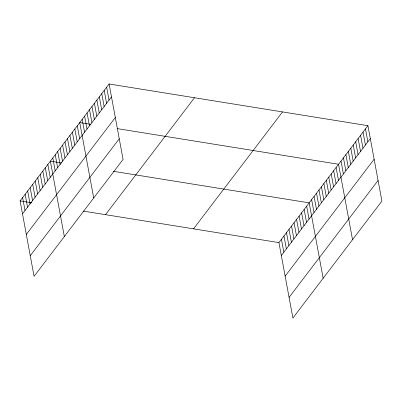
<?xml version="1.0" encoding="UTF-8"?>
<svg xmlns="http://www.w3.org/2000/svg" width="402" height="402" viewBox="0 0 402 402"><rect width="100%" height="100%" fill="white"/><g stroke="black" fill="none" stroke-linecap="round" stroke-linejoin="round"><path stroke-width="0.6" d="M109.098 83.983L123.072 159.393L34.075 276.32L20.1 200.91L109.098 83.983L367.925 125.68L381.9 201.09L292.902 318.017L278.928 242.607L367.925 125.68M22.492 213.824L111.49 96.897M26.316 234.446L115.314 117.52M30.256 255.697L119.253 138.77M105.515 214.668L194.508 97.741M193.513 228.849L282.511 111.922M281.32 255.526L370.317 138.595M285.144 276.149L374.141 159.222M289.078 297.395L378.076 180.468M90.892 124.369L79.727 122.57L93.706 197.98M117.133 128.595L338.554 164.267L352.529 239.677M61.526 162.951L50.361 161.152L64.335 236.567M113.439 171.317L309.183 202.854L323.163 278.264M20.1 200.91L31.823 202.799M83.184 211.07L278.928 242.607M365.478 128.896L367.87 141.811M363.026 132.112L365.423 145.027M360.579 135.328L362.976 148.243M358.132 138.544L360.529 151.459M355.685 141.755L358.081 154.675M353.237 144.971L355.634 157.891M350.79 148.187L353.187 161.107M348.343 151.403L350.74 164.323M345.896 154.619L348.293 167.539M343.449 157.835L345.841 170.749M341.002 161.051L343.393 173.965M336.107 167.483L338.499 180.397M333.66 170.699L336.052 183.613M331.213 173.91L333.605 186.829M328.766 177.126L331.158 190.045M326.318 180.342L328.71 193.261M323.871 183.558L326.263 196.477M321.424 186.774L323.816 199.693M318.977 189.99L321.369 202.904M316.53 193.206L318.922 206.12M314.078 196.422L316.474 209.336M311.63 199.638L314.027 212.552M306.666 206.166L309.058 219.08M304.143 209.477L306.535 222.396M301.621 212.789L304.012 225.708M299.098 216.105L301.495 229.019M296.575 219.417L298.972 232.336M294.058 222.728L296.45 235.647M291.535 226.045L293.927 238.959M289.013 229.356L291.405 242.27M286.49 232.668L288.887 245.587M283.968 235.984L286.365 248.898M281.445 239.296L283.842 252.21M106.651 87.199L109.042 100.113M104.203 90.415L106.595 103.329M101.756 93.626L104.148 106.545M99.309 96.842L101.701 109.761M96.862 100.058L99.254 112.977M94.415 103.274L96.807 116.193M91.968 106.49L94.359 119.409M89.52 109.706L91.912 122.62M87.068 112.922L89.465 125.836M84.621 116.138L87.018 129.052M82.174 119.354L84.571 132.268M77.279 125.781L79.676 138.7M74.832 128.997L77.229 141.916M72.385 132.213L74.782 145.132M69.938 135.429L72.335 148.348M67.491 138.645L69.883 151.564M65.044 141.861L67.435 154.775M62.596 145.077L64.988 157.991M60.149 148.293L62.541 161.207M57.702 151.509L60.094 164.423M55.255 154.725L57.647 167.639M52.808 157.936L55.2 170.855M47.838 164.468L50.23 177.382M45.315 167.78L47.712 180.694M42.793 171.091L45.19 184.01M40.27 174.408L42.667 187.322M37.753 177.719L40.145 190.633M35.23 181.031L37.622 193.95M32.708 184.342L35.1 197.261M30.185 187.659L32.582 200.573M27.663 190.97L30.06 203.884M25.145 194.282L27.537 207.201M22.623 197.598L25.014 210.512"/></g></svg>
